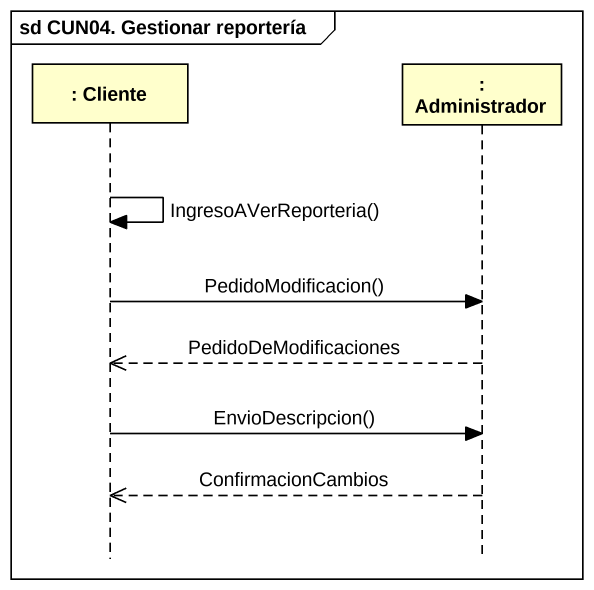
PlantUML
@startuml
mainframe sd CUN04. Gestionar reportería
hide footbox
participant ": Cliente" as Cliente
participant ": Administrador" as Administrador

Cliente -> Cliente : IngresoAVerReporteria()
Cliente -> Administrador : PedidoModificacion()
Administrador -->> Cliente : PedidoDeModificaciones
Cliente -> Administrador : EnvioDescripcion()
Administrador -->> Cliente : ConfirmacionCambios
@enduml
